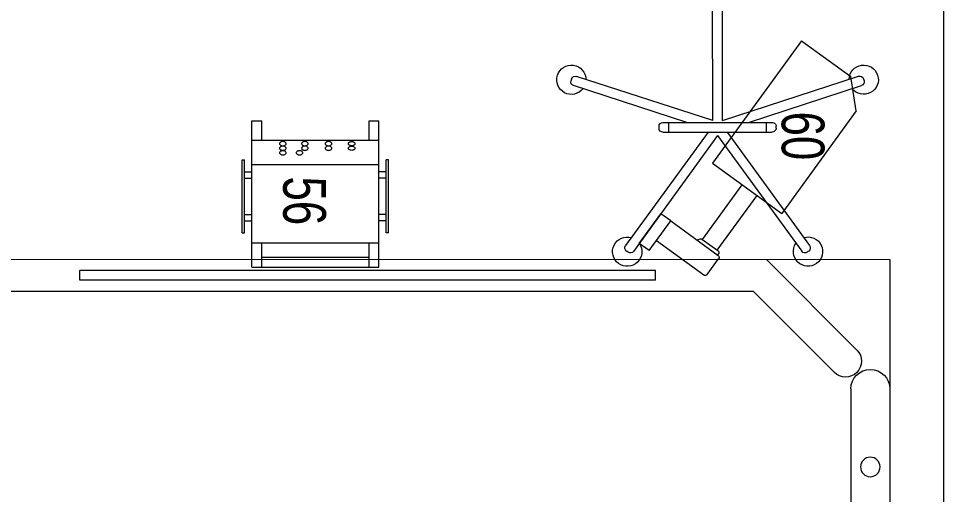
# Model space of a CAD drawing. Header units: metres. Extents: x -18745 to 220762, y -1579758 to -1356048.
# Drawn here: x 104305 to 106200, y -1459536 to -1458560 of the extents above; entities that cross this region are included whole.
import ezdxf

# ---------------------------------------------------------------- set-up
doc = ezdxf.new("R2010")
doc.units = ezdxf.units.M
doc.layers.get('0').update_dxf_attribs({"lineweight": 0})
for name, color, linetype, lineweight in [('A-100 - Copy$0$Medical Equipment and Furniture', 8, 'Continuous', 0), ('A-100 - Copy$0$Medical Equipment and Furniture1', 8, 'Continuous', 5), ('A-100 - Copy$0$Walls', 8, 'Continuous', 0)]:
    doc.layers.add(name, color=color, linetype=linetype, lineweight=lineweight)
doc.styles.add('A-100 - Copy$0$X3G_ENTITY_257CFD', font='swisscl.ttf', dxfattribs={"height": 200})

# ---------------------------------------------------------------- blocks, each defined once
blk = doc.blocks.new('A-100 - Copy$0$HF12177-P')
for p, q in [((0, 0), (-0.1724, 0.2372)), ((0, 0), (0.1724, 0.2372)), ((-0.0196, -0.007), (-0.1885, 0.2255)), ((0.0196, -0.007), (0.1885, 0.2255)), ((-0.12, -0.015), (-0.12, -0.019)), ((-0.112, -0.007), (0.112, -0.007)), ((-0.1, -0.007), (-0.1, -0.027)), ((0.1, -0.007), (0.1, -0.027)), ((0.12, -0.015), (0.12, -0.019)), ((-0.0631, -0.027), (-0.2951, -0.1024)), ((-0.01, -0.0308), (-0.2889, -0.1214)), ((-0.112, -0.027), (0.112, -0.027)), ((-0.01, -0.0308), (-0.01, -0.324)), ((0.01, -0.0308), (0.01, -0.324)), ((0.01, -0.0308), (0.2889, -0.1214)), ((0.0631, -0.027), (0.2951, -0.1024))]:
    blk.add_line(p, q)
for centre, radius, start, end in [((-0.1852, 0.2378), 0.03, 325.4712, 286.5288), ((0.1852, 0.2378), 0.03, 253.4712, 214.5288), ((-0.1821, 0.2302), 0.008, 126.3733, 216), ((0, -0.017), 0.315, 125.6267, 126.3733), ((-0.1788, 0.2325), 0.008, 36, 125.6267), ((0.1788, 0.2325), 0.008, 54.3733, 144), ((0, -0.017), 0.315, 53.6267, 54.3733), ((0.1821, 0.2302), 0.008, 324, 53.6267), ((-0.112, -0.015), 0.008, 90, 180), ((0.112, -0.015), 0.008, 0, 90), ((-0.112, -0.019), 0.008, 180, 270), ((0.112, -0.019), 0.008, 270, 0), ((-0.2996, -0.1144), 0.03, 37.4712, 358.5288), ((0.2996, -0.1144), 0.03, 181.4712, 142.5288), ((-0.2926, -0.11), 0.008, 108, 197.6267), ((0, -0.017), 0.315, 197.6267, 198.3733), ((0.2926, -0.11), 0.008, 342.3733, 72), ((0, -0.017), 0.315, 341.6267, 342.3733), ((-0.2914, -0.1138), 0.008, 198.3733, 288), ((0.2914, -0.1138), 0.008, 252, 341.6267), ((0, -0.332), 0.03, 109.4712, 70.5288), ((-0.002, -0.324), 0.008, 180, 269.6267), ((0, -0.017), 0.315, 269.6267, 270.3733), ((0.002, -0.324), 0.008, 270.3733, 0)]:
    blk.add_arc(centre, radius, start, end)
blk = doc.blocks.new('A-100 - Copy$0$MONITOR ARM PLAN')
for p, q in [((0.025, -0.49375, 0), (0.025, -0.18375, 0)), ((0.025, -0.18375, 0), (0.2, -0.18375, 0)), ((0.2, -0.44375, 0), (0.2, -0.18375, 0)), ((0.2, -0.44375, 0), (0.15, -0.49375, 0)), ((0.025, -0.49375, 0), (0.15, -0.49375, 0))]:
    blk.add_line(p, q)
at = {"layer": 'A-100 - Copy$0$Medical Equipment and Furniture1'}
for p, q in [((0.025, 0.0375), (0, 0.0375)), ((0, 0.0375), (0, -0.0375)), ((0.025, 0.0375), (0.025, -0.0375)), ((0.145, 0.0125), (0.025, 0.0125)), ((0.15, 0.0075), (0.15, -0.0325)), ((0.025, -0.0375), (0, -0.0375)), ((0.025, -0.0375), (0.145, -0.0375)), ((0.09375, -0.0375), (0.09375, -0.04)), ((0.14375, -0.0375), (0.14375, -0.04)), ((0.09875, -0.045), (0.13875, -0.045)), ((0.1, -0.045), (0.1, -0.18375)), ((0.1375, -0.045), (0.1375, -0.18375))]:
    blk.add_line(p, q, dxfattribs=at)
for centre, start, end in [((0.145, 0.0075, 0), 0, 90), ((0.145, -0.0325), 270, 0), ((0.09875, -0.04), 180, 270), ((0.13875, -0.04), 270, 360)]:
    blk.add_arc(centre, 0.005, start, end, dxfattribs=at)
blk = doc.blocks.new('A-100 - Copy$0$HF16786E-P')
at = {"layer": 'A-100 - Copy$0$Medical Equipment and Furniture1'}
for p, q in [((0, -0.425), (0, 0.425)), ((-0.08, -0.16), (-0.08, 0.16)), ((-0.1136, -0.1936), (-0.28, -0.36)), ((-0.0676, -0.2396), (-0.2531, -0.425)), ((-1.86, -0.36), (-0.28, -0.36)), ((-0.48, -0.3825), (-1.66, -0.3825)), ((-1.66, -0.3825), (-1.66, -0.4025)), ((-0.48, -0.3825), (-0.48, -0.4025)), ((-0.48, -0.4025), (-1.66, -0.4025)), ((-2.14, -0.425), (0, -0.425))]:
    blk.add_line(p, q, dxfattribs=at)
blk.add_circle((-0.04, 0), 0.02, dxfattribs=at)
for centre, radius, start, end in [((-0.04, -0.16), 0.04, 180, 0), ((-0.0906, -0.2166), 0.0325, 315, 135)]:
    blk.add_arc(centre, radius, start, end, dxfattribs=at)
blk = doc.blocks.new('A-100 - Copy$0$ME17423-P')
at = {"layer": 'A-100 - Copy$0$Medical Equipment and Furniture1'}
for p, q in [((0.26, 0), (0, 0)), ((0, 0), (0, -0.3)), ((0.02, 0), (0.02, -0.05)), ((0.24, 0), (0.24, -0.05)), ((0.26, 0), (0.26, -0.3)), ((0.24, -0.02), (0.02, -0.02)), ((0.26, -0.05), (0, -0.05)), ((-0.02, -0.07), (-0.02, -0.22)), ((-0.02, -0.07), (-0.015, -0.07)), ((-0.015, -0.07), (-0.015, -0.22)), ((0.275, -0.07), (0.275, -0.22)), ((0.28, -0.07), (0.275, -0.07)), ((0.28, -0.07), (0.28, -0.22)), ((-0.015, -0.095), (0, -0.095)), ((-0.015, -0.1075), (0, -0.1075)), ((0.275, -0.095), (0.26, -0.095)), ((0.275, -0.1075), (0.26, -0.1075)), ((-0.015, -0.1825), (0, -0.1825)), ((0.275, -0.1825), (0.26, -0.1825)), ((-0.015, -0.195), (0, -0.195)), ((0.275, -0.195), (0.26, -0.195)), ((-0.02, -0.22), (-0.015, -0.22)), ((0.26, -0.21), (0, -0.21)), ((0.28, -0.22), (0.275, -0.22)), ((0.26, -0.26), (0, -0.26)), ((0.02, -0.26), (0.02, -0.3)), ((0.24, -0.26), (0.24, -0.3)), ((0.02, -0.3), (0, -0.3)), ((0.26, -0.3), (0.24, -0.3))]:
    blk.add_line(p, q, dxfattribs=at)
for points in [[(0.0623, -0.2435, -0.14448), (0.0618, -0.2451, -0.107176), (0.0603, -0.2466, -0.077753), (0.0582, -0.2475, -0.064938), (0.0555, -0.2479, -0.064938), (0.0528, -0.2475, -0.077753), (0.0508, -0.2466, -0.107176), (0.0492, -0.2451, -0.14448), (0.0488, -0.2435, -0.14448), (0.0492, -0.242, -0.107176), (0.0508, -0.2405, -0.077753), (0.0528, -0.2396, -0.064938), (0.0555, -0.2392, -0.064938), (0.0582, -0.2396, -0.077753), (0.0603, -0.2405, -0.107176), (0.0618, -0.242, -0.14448)], [(0.0623, -0.2529, -0.14448), (0.0618, -0.2544, -0.107176), (0.0603, -0.2559, -0.077753), (0.0582, -0.2568, -0.064938), (0.0555, -0.2572, -0.064938), (0.0528, -0.2568, -0.077753), (0.0508, -0.2559, -0.107176), (0.0492, -0.2544, -0.14448), (0.0488, -0.2529, -0.14448), (0.0492, -0.2513, -0.107176), (0.0508, -0.2498, -0.077753), (0.0528, -0.2489, -0.064938), (0.0555, -0.2485, -0.064938), (0.0582, -0.2489, -0.077753), (0.0603, -0.2498, -0.107176), (0.0618, -0.2513, -0.14448)]]:
    blk.add_lwpolyline(points, format="xyb", close=True, dxfattribs=at)
for centre, radius, start, end in [((0.0991, -0.2435), 0.00284, 147.1153, 180), ((0.0991, -0.2435), 0.00284, 180, 212.8847), ((0.101, -0.2447), 0.00507, 122.6457, 147.1153), ((0.101, -0.2423), 0.00507, 212.8847, 237.3543), ((0.1022, -0.2467), 0.00735, 104.8618, 122.6457), ((0.103, -0.2497), 0.0105, 90, 104.8618), ((0.103, -0.2497), 0.0105, 75.1382, 90), ((0.1039, -0.2467), 0.00735, 57.3543, 75.1382), ((0.1051, -0.2447), 0.00507, 32.8847, 57.3543), ((0.1051, -0.2423), 0.00507, 302.6457, 327.1153), ((0.107, -0.2435), 0.00284, 0, 32.8847), ((0.107, -0.2435), 0.00284, 327.1153, 360), ((0.1475, -0.2435), 0.00284, 147.1153, 180), ((0.1475, -0.2435), 0.00284, 180, 212.8847), ((0.1494, -0.2447), 0.00507, 122.6457, 147.1153), ((0.1494, -0.2423), 0.00507, 212.8847, 237.3543), ((0.1506, -0.2467), 0.00735, 104.8618, 122.6457), ((0.1514, -0.2497), 0.0105, 90, 104.8618), ((0.1514, -0.2497), 0.0105, 75.1382, 90), ((0.1522, -0.2467), 0.00735, 57.3543, 75.1382), ((0.1585, -0.2342), 0.00284, 147.1153, 180), ((0.1585, -0.2342), 0.00284, 180, 212.8847), ((0.1604, -0.2354), 0.00507, 122.6457, 147.1153), ((0.1604, -0.233), 0.00507, 212.8847, 237.3543), ((0.1534, -0.2447), 0.00507, 32.8847, 57.3543), ((0.1534, -0.2423), 0.00507, 302.6457, 327.1153), ((0.1616, -0.2373), 0.00735, 104.8618, 122.6457), ((0.1616, -0.2311), 0.00735, 237.3543, 255.1382), ((0.1553, -0.2435), 0.00284, 0, 32.8847), ((0.1553, -0.2435), 0.00284, 327.1153, 360), ((0.1624, -0.2404), 0.0105, 90, 104.8618), ((0.1624, -0.228), 0.0105, 255.1382, 270), ((0.1624, -0.2404), 0.0105, 75.1382, 90), ((0.1624, -0.228), 0.0105, 270, 284.8618), ((0.1632, -0.2373), 0.00735, 57.3543, 75.1382), ((0.1632, -0.2311), 0.00735, 284.8618, 302.6457), ((0.1645, -0.2354), 0.00507, 32.8847, 57.3543), ((0.1645, -0.233), 0.00507, 302.6457, 327.1153), ((0.1663, -0.2342), 0.00284, 0, 32.8847), ((0.1663, -0.2342), 0.00284, 327.1153, 0), ((0.1927, -0.2342), 0.00284, 147.1153, 180), ((0.1927, -0.2342), 0.00284, 180, 212.8847), ((0.1927, -0.2435), 0.00284, 147.1153, 180), ((0.1927, -0.2435), 0.00284, 180, 212.8847), ((0.1945, -0.2354), 0.00507, 122.6457, 147.1153), ((0.1945, -0.233), 0.00507, 212.8847, 237.3543), ((0.1945, -0.2447), 0.00507, 122.6457, 147.1153), ((0.1945, -0.2423), 0.00507, 212.8847, 237.3543), ((0.1958, -0.2373), 0.00735, 104.8618, 122.6457), ((0.1958, -0.2311), 0.00735, 237.3543, 255.1382), ((0.1958, -0.2467), 0.00735, 104.8618, 122.6457), ((0.1966, -0.2404), 0.0105, 90, 104.8618), ((0.1966, -0.228), 0.0105, 255.1382, 270), ((0.1966, -0.2497), 0.0105, 90, 104.8618), ((0.1966, -0.2404), 0.0105, 75.1382, 90), ((0.1966, -0.228), 0.0105, 270, 284.8618), ((0.1966, -0.2497), 0.0105, 75.1382, 90), ((0.1974, -0.2373), 0.00735, 57.3543, 75.1382), ((0.1974, -0.2311), 0.00735, 284.8618, 302.6457), ((0.1974, -0.2467), 0.00735, 57.3543, 75.1382), ((0.1986, -0.2354), 0.00507, 32.8847, 57.3543), ((0.1986, -0.233), 0.00507, 302.6457, 327.1153), ((0.1986, -0.2447), 0.00507, 32.8847, 57.3543), ((0.1986, -0.2423), 0.00507, 302.6457, 327.1153), ((0.2005, -0.2342), 0.00284, 0, 32.8847), ((0.2005, -0.2342), 0.00284, 327.1153, 360), ((0.2005, -0.2435), 0.00284, 0, 32.8847), ((0.2005, -0.2435), 0.00284, 327.1153, 360), ((0.0991, -0.2529), 0.00284, 147.1153, 180), ((0.0991, -0.2529), 0.00284, 180, 212.8847), ((0.101, -0.2541), 0.00507, 122.6457, 147.1153), ((0.101, -0.2517), 0.00507, 212.8847, 237.3543), ((0.1022, -0.2404), 0.00735, 237.3543, 255.1382), ((0.1022, -0.256), 0.00735, 104.8618, 122.6457), ((0.1022, -0.2497), 0.00735, 237.3543, 255.1382), ((0.103, -0.2374), 0.0105, 255.1382, 270), ((0.103, -0.259), 0.0105, 90, 104.8618), ((0.103, -0.2467), 0.0105, 255.1382, 270), ((0.103, -0.2374), 0.0105, 270, 284.8618), ((0.103, -0.259), 0.0105, 75.1382, 90), ((0.103, -0.2467), 0.0105, 270, 284.8618), ((0.1039, -0.2404), 0.00735, 284.8618, 302.6457), ((0.1039, -0.256), 0.00735, 57.3543, 75.1382), ((0.1039, -0.2497), 0.00735, 284.8618, 302.6457), ((0.1051, -0.2541), 0.00507, 32.8847, 57.3543), ((0.1051, -0.2517), 0.00507, 302.6457, 327.1153), ((0.107, -0.2529), 0.00284, 0, 32.8847), ((0.107, -0.2529), 0.00284, 327.1153, 360), ((0.1475, -0.2529), 0.00284, 147.1153, 180), ((0.1475, -0.2529), 0.00284, 180, 212.8847), ((0.1494, -0.2541), 0.00507, 122.6457, 147.1153), ((0.1494, -0.2517), 0.00507, 212.8847, 237.3543), ((0.1506, -0.2404), 0.00735, 237.3543, 255.1382), ((0.1506, -0.256), 0.00735, 104.8618, 122.6457), ((0.1506, -0.2497), 0.00735, 237.3543, 255.1382), ((0.1514, -0.2374), 0.0105, 255.1382, 270), ((0.1514, -0.259), 0.0105, 90, 104.8618), ((0.1514, -0.2467), 0.0105, 255.1382, 270), ((0.1514, -0.2374), 0.0105, 270, 284.8618), ((0.1514, -0.259), 0.0105, 75.1382, 90), ((0.1514, -0.2467), 0.0105, 270, 284.8618), ((0.1522, -0.2404), 0.00735, 284.8618, 302.6457), ((0.1522, -0.256), 0.00735, 57.3543, 75.1382), ((0.1522, -0.2497), 0.00735, 284.8618, 302.6457), ((0.1534, -0.2541), 0.00507, 32.8847, 57.3543), ((0.1534, -0.2517), 0.00507, 302.6457, 327.1153), ((0.1553, -0.2529), 0.00284, 0, 32.8847), ((0.1553, -0.2529), 0.00284, 327.1153, 360), ((0.1927, -0.2529), 0.00284, 147.1153, 180), ((0.1927, -0.2529), 0.00284, 180, 212.8847), ((0.1945, -0.2541), 0.00507, 122.6457, 147.1153), ((0.1945, -0.2517), 0.00507, 212.8847, 237.3543), ((0.1958, -0.2404), 0.00735, 237.3543, 255.1382), ((0.1958, -0.256), 0.00735, 104.8618, 122.6457), ((0.1958, -0.2497), 0.00735, 237.3543, 255.1382), ((0.1966, -0.2374), 0.0105, 255.1382, 270), ((0.1966, -0.259), 0.0105, 90, 104.8618), ((0.1966, -0.2467), 0.0105, 255.1382, 270), ((0.1966, -0.2374), 0.0105, 270, 284.8618), ((0.1966, -0.259), 0.0105, 75.1382, 90), ((0.1966, -0.2467), 0.0105, 270, 284.8618), ((0.1974, -0.2404), 0.00735, 284.8618, 302.6457), ((0.1974, -0.256), 0.00735, 57.3543, 75.1382), ((0.1974, -0.2497), 0.00735, 284.8618, 302.6457), ((0.1986, -0.2541), 0.00507, 32.8847, 57.3543), ((0.1986, -0.2517), 0.00507, 302.6457, 327.1153), ((0.2005, -0.2529), 0.00284, 0, 32.8847), ((0.2005, -0.2529), 0.00284, 327.1153, 360)]:
    blk.add_arc(centre, radius, start, end, dxfattribs=at)
blk = doc.blocks.new('A-100 - Copy')
at = {"layer": 'A-100 - Copy$0$Walls'}
blk.add_line((106200.3, -1458424.2, 2.4), (106200.3, -1464754.7, 2.4), dxfattribs=at)
at = {"layer": 'A-100 - Copy$0$Medical Equipment and Furniture', "extrusion": (1.39405e-12, 1.92689e-13, -1), "xscale": 1000.000000000001, "yscale": 1000.000000000001, "zscale": -1000, "rotation": 179.9850316752829}
blk.add_blockref('A-100 - Copy$0$HF12177-P', (-105737.3, -1458800.3, -2.4), dxfattribs=at)
at = {"layer": 'A-100 - Copy$0$Medical Equipment and Furniture'}
for name, p, xscale, yscale, zscale, rotation in [('A-100 - Copy$0$MONITOR ARM PLAN', (105599, -1458990.9, 2.4), -999.9999999999982, 999.9999999999982, 1000, 144.0149683247205), ('A-100 - Copy$0$ME17423-P', (105043, -1459069.8, 2.4), 1000.000000000002, 1000.000000000002, 1000.000000000002, 179.9997708608138), ('A-100 - Copy$0$HF16786E-P', (106090.3, -1459479.4, 2.4), -1000.000000000001, 1000.000000000001, 1000, 179.9850063405835)]:
    blk.add_blockref(name, p, dxfattribs=dict(at, xscale=xscale, yscale=yscale, zscale=zscale, rotation=rotation))
at = {"layer": 'A-100 - Copy$0$Medical Equipment and Furniture', "char_height": 87.47, "attachment_point": 8, "rotation": 270, "style": 'A-100 - Copy$0$X3G_ENTITY_257CFD'}
for s, insert in [('60', (105867.5, -1458801, 2.4)), ('56', (104845.9, -1458934.1, 2.4))]:
    blk.add_mtext(s, dxfattribs=dict(at, insert=insert))

msp = doc.modelspace()

# ---------------------------------------------------------------- block references
msp.add_blockref('A-100 - Copy', (0, 0))

doc.saveas('drawing.dxf')
